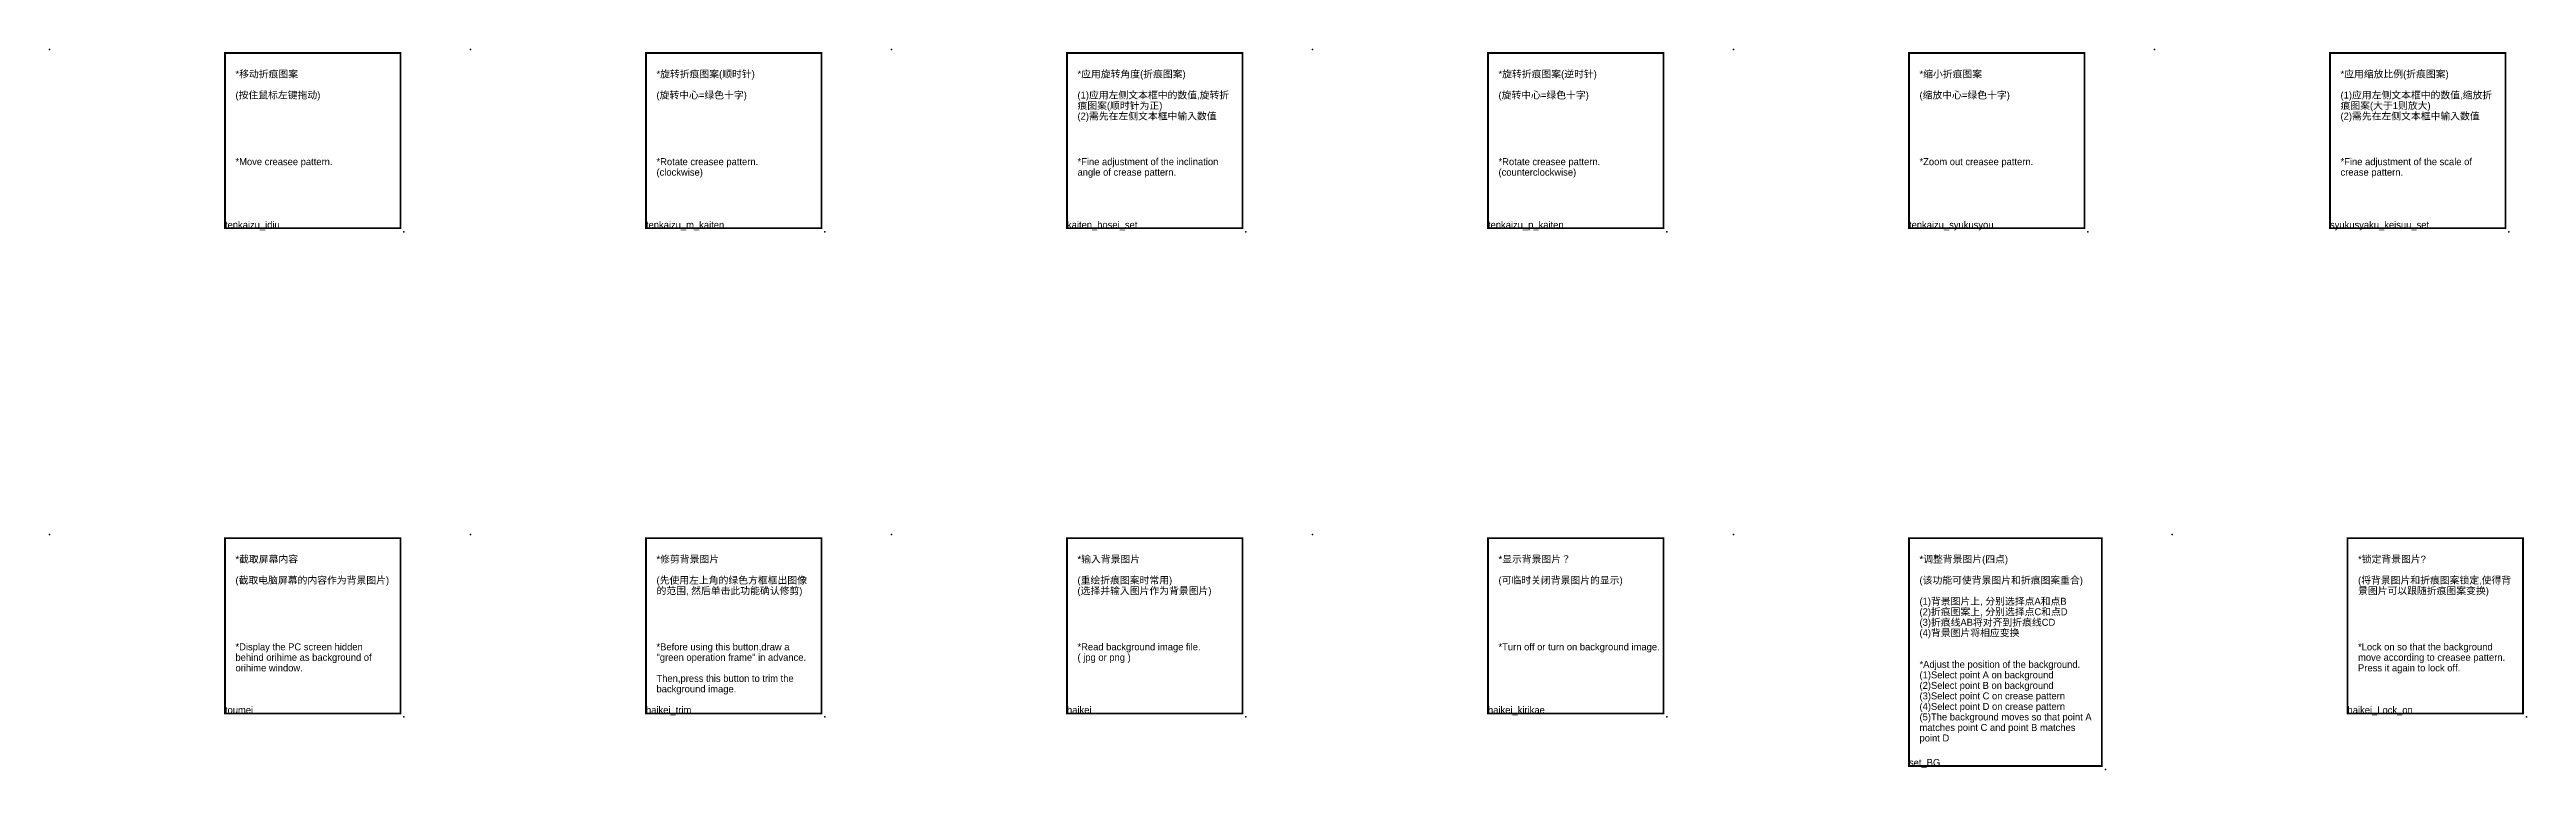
# Model space of a CAD drawing. Header units: millimetres. Extents: x -1842 to 3667, y -2745 to 2263.
# Drawn here: x -1842 to -1136, y -2320 to -2114 of the extents above; entities that cross this region are included whole.
import ezdxf

# ---------------------------------------------------------------- set-up
doc = ezdxf.new("R2010")
doc.units = ezdxf.units.MM
doc.header["$LTSCALE"] = 1000
doc.layers.add('1-中文', color=7, linetype='Continuous', lineweight=25)
doc.layers.add('2-英文', color=250, linetype='Continuous', lineweight=25)
doc.layers.add('3-图名', color=6, linetype='Continuous', plot=False, transparency=0.5)
doc.layers.add('4-图框', color=7, linetype='Continuous', true_color=0x81cde4)
doc.styles.add('kucha制图', font='')
doc.styles.get('kucha制图').set_extended_font_data('思源黑体 CN Regular')

# ---------------------------------------------------------------- blocks, each defined once
blk = doc.blocks.new('*U15')
at = {"color": 0, "const_width": 0.5}
blk.add_lwpolyline([(0, -50), (50, -50), (50, 0), (0, 0)], close=True, dxfattribs=at)
at = {"color": 8}
for p in [(-50, 1), (51, -51)]:
    blk.add_point(p, dxfattribs=at)
blk = doc.blocks.new('*U2')
at = {"color": 0, "const_width": 0.5}
blk.add_lwpolyline([(0, -65), (55, -65), (55, 0), (0, 0)], close=True, dxfattribs=at)
at = {"color": 8}
for p in [(-50, 1), (56, -66)]:
    blk.add_point(p, dxfattribs=at)
blk = doc.blocks.new('图名')
at = {"layer": '3-图名', "ltscale": 8, "style": 'kucha制图', "flags": 8}
blk.add_attdef('图名', (0, 0), '', height=2, dxfattribs=at)

msp = doc.modelspace()

# ---------------------------------------------------------------- block references
at = {"layer": '3-图名'}
ref = msp.add_blockref('图名', (-1791.76, -2165.26), dxfattribs=at)
ref.add_attrib('图名', 'tenkaizu_idiu', (-1791.76, -2165.26), dxfattribs={"ltscale": 8, "height": 2, "style": 'kucha制图'})
ref = msp.add_blockref('图名', (-1671.76, -2165.26), dxfattribs=at)
ref.add_attrib('图名', 'tenkaizu_m_kaiten', (-1671.76, -2165.26), dxfattribs={"ltscale": 8, "height": 2, "style": 'kucha制图'})
ref = msp.add_blockref('图名', (-1551.76, -2165.26), dxfattribs=at)
ref.add_attrib('图名', 'kaiten_hosei_set', (-1551.76, -2165.26), dxfattribs={"ltscale": 8, "height": 2, "style": 'kucha制图'})
ref = msp.add_blockref('图名', (-1431.76, -2165.26), dxfattribs=at)
ref.add_attrib('图名', 'tenkaizu_p_kaiten', (-1431.76, -2165.26), dxfattribs={"ltscale": 8, "height": 2, "style": 'kucha制图'})
ref = msp.add_blockref('图名', (-1311.76, -2165.26), dxfattribs=at)
ref.add_attrib('图名', 'tenkaizu_syukusyou', (-1311.76, -2165.26), dxfattribs={"ltscale": 8, "height": 2, "style": 'kucha制图'})
ref = msp.add_blockref('图名', (-1191.76, -2165.26), dxfattribs=at)
ref.add_attrib('图名', 'syukusyaku_keisuu_set', (-1191.76, -2165.26), dxfattribs={"ltscale": 8, "height": 2, "style": 'kucha制图'})
ref = msp.add_blockref('图名', (-1791.76, -2303.66), dxfattribs=at)
ref.add_attrib('图名', 'toumei', (-1791.76, -2303.66), dxfattribs={"ltscale": 8, "height": 2, "style": 'kucha制图'})
ref = msp.add_blockref('图名', (-1671.76, -2303.66), dxfattribs=at)
ref.add_attrib('图名', 'haikei_trim', (-1671.76, -2303.66), dxfattribs={"ltscale": 8, "height": 2, "style": 'kucha制图'})
ref = msp.add_blockref('图名', (-1551.76, -2303.66), dxfattribs=at)
ref.add_attrib('图名', 'haikei', (-1551.76, -2303.66), dxfattribs={"ltscale": 8, "height": 2, "style": 'kucha制图'})
ref = msp.add_blockref('图名', (-1431.76, -2303.66), dxfattribs=at)
ref.add_attrib('图名', 'haikei_kirikae', (-1431.76, -2303.66), dxfattribs={"ltscale": 8, "height": 2, "style": 'kucha制图'})
ref = msp.add_blockref('图名', (-1186.76, -2303.66), dxfattribs=at)
ref.add_attrib('图名', 'haikei_Lock_on', (-1186.76, -2303.66), dxfattribs={"ltscale": 8, "height": 2, "style": 'kucha制图'})
ref = msp.add_blockref('图名', (-1311.76, -2318.66), dxfattribs=at)
ref.add_attrib('图名', 'set_BG', (-1311.76, -2318.66), dxfattribs={"ltscale": 8, "height": 2, "style": 'kucha制图'})
at = {"layer": '4-图框'}
for name, p in [('*U15', (-1791.76, -2115.26)), ('*U15', (-1671.76, -2115.26)), ('*U15', (-1551.76, -2115.26)), ('*U15', (-1431.76, -2115.26)), ('*U15', (-1311.76, -2115.26)), ('*U15', (-1191.76, -2115.26)), ('*U15', (-1791.76, -2253.66)), ('*U15', (-1671.76, -2253.66)), ('*U15', (-1551.76, -2253.66)), ('*U15', (-1431.76, -2253.66)), ('*U2', (-1311.76, -2253.66)), ('*U15', (-1186.76, -2253.66))]:
    msp.add_blockref(name, p, dxfattribs=at)

# ---------------------------------------------------------------- texts
at = {"layer": '1-中文', "char_height": 2, "attachment_point": 1, "line_spacing_factor": 0.9, "style": 'kucha制图'}
for s, width, insert in [('*移动折痕图案\\P\\P(按住鼠标左键拖动)', 44, (-1788.76, -2120.26)), ('*旋转折痕图案(顺时针)\\P\\P(旋转中心=绿色十字)', 44, (-1668.76, -2120.26)), ('*应用旋转角度(折痕图案)\\P\\P(1)应用左侧文本框中的数值,旋转折痕图案(顺时针为正)\\P(2)需先在左侧文本框中输入数值', 44, (-1548.76, -2120.26)), ('*旋转折痕图案(逆时针)\\P\\P(旋转中心=绿色十字)', 44, (-1428.76, -2120.26)), ('*缩小折痕图案\\P\\P(缩放中心=绿色十字)', 44, (-1308.76, -2120.26)), ('*应用缩放比例(折痕图案)\\P\\P(1)应用左侧文本框中的数值,缩放折痕图案(大于1则放大)\\P(2)需先在左侧文本框中输入数值', 44, (-1188.76, -2120.26)), ('*截取屏幕内容\\P\\P(截取电脑屏幕的内容作为背景图片)', 44, (-1788.76, -2258.66)), ('*修剪背景图片\\P\\P(先使用左上角的绿色方框框出图像的范围, 然后单击此功能确认修剪)', 44, (-1668.76, -2258.66)), ('*输入背景图片\\P\\P(重绘折痕图案时常用)\\P(选择并输入图片作为背景图片)', 44, (-1548.76, -2258.66)), ('*显示背景图片？\\P\\P(可临时关闭背景图片的显示)', 44, (-1428.76, -2258.66)), ('*调整背景图片(四点)\\P\\P(该功能可使背景图片和折痕图案重合)\\P\\P(1)背景图片上, 分别选择点A和点B\\P(2)折痕图案上, 分别选择点C和点D\\P(3)折痕线AB将对齐到折痕线CD\\P(4)背景图片将相应变换', 49, (-1308.76, -2258.66)), ('*锁定背景图片?\\P\\P(将背景图片和折痕图案锁定,使得背景图片可以跟随折痕图案变换)', 44, (-1183.76, -2258.66))]:
    msp.add_mtext_dynamic_manual_height_columns(s, width=width, gutter_width=12.5, heights=[0], dxfattribs=dict(at, insert=insert))
at = {"layer": '2-英文', "char_height": 2, "attachment_point": 1, "line_spacing_factor": 0.9, "style": 'kucha制图'}
for s, width, insert in [('*Move creasee pattern.', 43.8707, (-1788.76, -2145.26)), ('*Rotate creasee pattern.\\P(clockwise)', 43.8707, (-1668.76, -2145.26)), ('*Fine adjustment of the inclination angle of crease pattern.', 43.8707, (-1548.76, -2145.26)), ('*Rotate creasee pattern.\\P(counterclockwise) ', 43.8707, (-1428.76, -2145.26)), ('*Zoom out creasee pattern.', 43.8707, (-1308.76, -2145.26)), ('*Fine adjustment of the scale of crease pattern.', 43.8707, (-1188.76, -2145.26)), ('*Display the PC screen hidden behind orihime as background of orihime window.', 43.8707, (-1788.76, -2283.66)), ('*Before using this button,draw a\\P"green operation frame" in advance.\\P\\PThen,press this button to trim the background image.', 47, (-1668.76, -2283.66)), ('*Read background image file.\\P( jpg or png )', 43.8707, (-1548.76, -2283.66)), ('*Turn off or turn on background image.', 43.8707, (-1428.76, -2283.66)), ('*Lock on so that the background move according to creasee pattern. \\PPress it again to lock off.', 43.8707, (-1183.76, -2283.66)), ('*Adjust the position of the background.\\P(1)Select point A on background\\P(2)Select point B on background\\P(3)Select point C on crease pattern\\P(4)Select point D on crease pattern\\P(5)The background moves so that point A matches point C and point B matches point D', 50.3484, (-1308.76, -2288.66))]:
    msp.add_mtext_dynamic_manual_height_columns(s, width=width, gutter_width=12.5, heights=[0], dxfattribs=dict(at, insert=insert))

doc.saveas('drawing.dxf')
